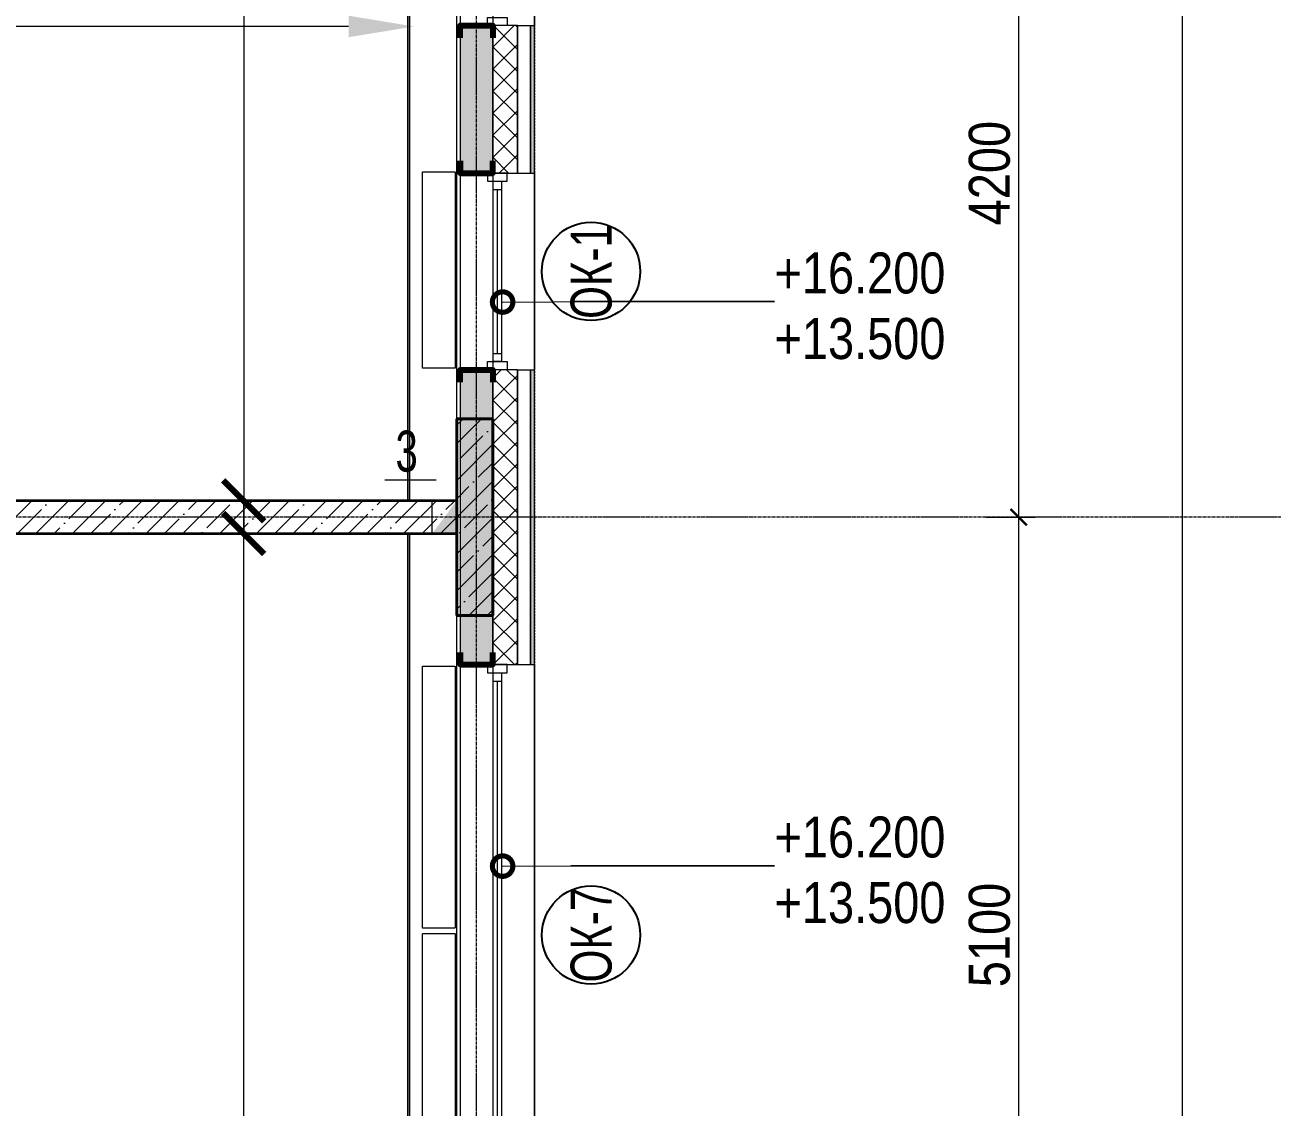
# Model space of a CAD drawing. Header units: millimetres. Extents: x -231292 to 573618, y -153144 to 564035.
# Drawn here: x 162273 to 169885, y 422302 to 428906 of the extents above; entities that cross this region are included whole.
import ezdxf
from ezdxf import colors
from ezdxf.entities.mleader import LeaderData, LeaderLine
from ezdxf.enums import TextEntityAlignment as Align
from ezdxf.math import Vec2, Vec3

# ---------------------------------------------------------------- set-up
doc = ezdxf.new("R2010")
doc.units = ezdxf.units.MM
for name, pattern in [('CENTER2', [28.575, 19.05, -3.175, 3.175, -3.175]), ('DASHED', [19.05, 12.7, -6.35]), ('HIDDEN2', [4.7625, 3.175, -1.5875])]:
    doc.linetypes.add(name, pattern=pattern)
doc.layers.get('0').update_dxf_attribs({"color": 250})
doc.layers.get('Defpoints').update_dxf_attribs({"color": 250})
for name, color, linetype, lineweight in [('A-Wall_Материал_Газоблок_Контур', 250, 'Continuous', 0), ('АР_Колонны', 250, 'Continuous', 35), ('АР_Окна', 250, 'Continuous', 5), ('АР_Окна марка', 250, 'Continuous', 9), ('АР_Отв. марка', 250, 'Continuous', 9), ('АР_Отопительные приборы', 250, 'HIDDEN2', 0), ('АР_Размеры обшивки', 250, 'Continuous', 5), ('АР_Стены ЖБ', 250, 'Continuous', 35), ('АР_Стены ПЕНОблок', 250, 'Continuous', 20), ('АР_Тонкая', 250, 'Continuous', 5), ('АР_Утеплитель', 250, 'Continuous', 0), ('АР_Штриховка', 250, 'Continuous', 0), ('Зашивка радиаторов тип 1 (фанера и МДФ)', 250, 'Continuous', 0), ('КМ_Фахверки', 250, 'Continuous', 80), ('Марка окна', 250, 'Continuous', 0), ('ОВ_Отопление', 250, 'Continuous', 0), ('Размеры зашивки ГКЛ', 250, 'Continuous', 0), ('РД_Оси_100', 250, 'Continuous', 0), ('РД_Оси_размер', 250, 'Continuous', 0)]:
    doc.layers.add(name, color=color, linetype=linetype, lineweight=lineweight)
doc.layers.add('АР_Делит', color=250, linetype='Continuous', lineweight=0, plot=False)
doc.styles.add('Arial0', font='arial.ttf')
doc.styles.add('Arial_09', font='ARIALN.TTF', dxfattribs={"width": 0.9})
doc.styles.add('Isocpeur3', font='isocpeur.ttf')
doc.styles.add('style1', font='ARIALN.TTF')
doc.dimstyles.new('Dim100_ареал', dxfattribs={"dimscale": 100, "dimtxt": 2.5, "dimasz": 1, "dimexe": 1, "dimexo": 1, "dimgap": 0.5, "dimtad": 1, "dimzin": 12, "dimdsep": 46, "dimtxsty": 'style1', "dimblk": 'ARCHTICK', "dimcen": 1, "dimdle": 1, "dimclrd": 256, "dimclre": 256, "dimaunit": 1, "dimadec": 0, "dimazin": 3, "dimtfac": 1, "dimtmove": 1, "dimatfit": 3, "dimldrblk": 'OPEN30', "dimfxl": 2, "dimfxlon": 1, "dimtolj": 1, "dimtzin": 0, "dimlwd": 9, "dimlwe": 9, "dimarcsym": 0})
doc.dimstyles.new('Dim200_ареал', dxfattribs={"dimscale": 100, "dimtxt": 5, "dimasz": 2.5, "dimexe": 2, "dimexo": 2, "dimgap": 1, "dimtad": 1, "dimzin": 12, "dimdsep": 46, "dimtxsty": 'style1', "dimblk": 'ARCHTICK', "dimcen": 3, "dimdle": 2, "dimclrd": 256, "dimclre": 256, "dimaunit": 1, "dimadec": 0, "dimazin": 3, "dimtfac": 1, "dimtmove": 1, "dimatfit": 3, "dimldrblk": 'OPEN30', "dimfxl": 5, "dimfxlon": 1, "dimtolj": 1, "dimtzin": 0, "dimlwd": 9, "dimlwe": 9, "dimarcsym": 0})

# ---------------------------------------------------------------- blocks, each defined once
blk = doc.blocks.new('_DotSmall')
at = {"color": 0, "linetype": 'ByBlock', "const_width": 0.5}
blk.add_lwpolyline([(-0.0625, 0, 1), (0.0625, 0, 1)], format="xyb", close=True, dxfattribs=at)
blk = doc.blocks.new('Ф_пеноблок 200')
at = {"layer": 'КМ_Фахверки'}
blk.add_lwpolyline([(0, -75), (0, 0), (200, 0), (200, -75)], dxfattribs=at)
blk = doc.blocks.new('_ArchTick')
at = {"color": 0, "linetype": 'ByBlock', "const_width": 0.15}
blk.add_lwpolyline([(-0.5, -0.5), (0.5, 0.5)], dxfattribs=at)
blk = doc.blocks.new('*D1614')
at = {"layer": 'Defpoints', "color": 0, "transparency": 16777216}
for p in [(116910, 69000), (118910, 69000), (116910, 0)]:
    blk.add_point(p, dxfattribs=at)
at = {"layer": 'РД_Оси_размер', "lineweight": 9, "transparency": 16777216}
for p, q in [((118910, -100), (118910, 69100)), ((118710, 69000), (119010, 69000)), ((118710, 0), (119010, 0))]:
    blk.add_line(p, q, dxfattribs=at)
at = {"layer": 'РД_Оси_размер', "lineweight": 9, "transparency": 16777216, "xscale": 100, "yscale": 100, "zscale": 100}
for p, rotation in [((118910, 69000), 90), ((118910, 0), 270)]:
    blk.add_blockref('_ArchTick', p, dxfattribs=dict(at, rotation=rotation))
at = {"layer": 'РД_Оси_размер', "color": 0, "transparency": 16777216, "insert": (118732.4, 34500), "char_height": 250, "attachment_point": 5, "rotation": 90, "style": 'style1'}
blk.add_mtext('\\A1;69000', dxfattribs=at)
blk = doc.blocks.new('_Open30')
at = {"color": 0, "linetype": 'ByBlock', "lineweight": -2}
for p, q in [((-1, 0.268), (0, 0)), ((0, 0), (-1, -0.268)), ((0, 0), (-1, 0))]:
    blk.add_line(p, q, dxfattribs=at)
blk = doc.blocks.new('*D1438')
at = {"layer": 'Defpoints', "color": 0, "transparency": 16777216}
for p in [(116910, 59700), (117910, 59700), (116910, 54600)]:
    blk.add_point(p, dxfattribs=at)
at = {"layer": 'РД_Оси_размер', "lineweight": 9, "transparency": 16777216}
for p, q in [((117910, 54500), (117910, 59800)), ((117710, 59700), (118010, 59700)), ((117710, 54600), (118010, 54600))]:
    blk.add_line(p, q, dxfattribs=at)
at = {"layer": 'РД_Оси_размер', "lineweight": 9, "transparency": 16777216, "xscale": 100, "yscale": 100, "zscale": 100}
for p, rotation in [((117910, 59700), 90), ((117910, 54600), 270)]:
    blk.add_blockref('_ArchTick', p, dxfattribs=dict(at, rotation=rotation))
at = {"layer": 'РД_Оси_размер', "color": 0, "transparency": 16777216, "insert": (117732.4, 57150), "char_height": 250, "attachment_point": 5, "rotation": 90, "style": 'style1'}
blk.add_mtext('\\A1;5100', dxfattribs=at)
blk = doc.blocks.new('*D1439')
at = {"layer": 'Defpoints', "color": 0, "transparency": 16777216}
for p in [(116910, 63900), (117910, 63900), (116910, 59700)]:
    blk.add_point(p, dxfattribs=at)
at = {"layer": 'РД_Оси_размер', "lineweight": 9, "transparency": 16777216}
for p, q in [((117910, 59600), (117910, 64000)), ((117710, 63900), (118010, 63900)), ((117710, 59700), (118010, 59700))]:
    blk.add_line(p, q, dxfattribs=at)
at = {"layer": 'РД_Оси_размер', "lineweight": 9, "transparency": 16777216, "xscale": 100, "yscale": 100, "zscale": 100}
for p, rotation in [((117910, 63900), 90), ((117910, 59700), 270)]:
    blk.add_blockref('_ArchTick', p, dxfattribs=dict(at, rotation=rotation))
at = {"layer": 'РД_Оси_размер', "color": 0, "transparency": 16777216, "insert": (117732.4, 61800), "char_height": 250, "attachment_point": 5, "rotation": 90, "style": 'style1'}
blk.add_mtext('\\A1;4200', dxfattribs=at)
blk = doc.blocks.new('Bottom_L_1200')
at = {"layer": 'АР_Отопительные приборы'}
blk.add_lwpolyline([(600, -100), (-600, -100), (-600, 100), (600, 100)], close=True, dxfattribs=at)
blk = doc.blocks.new('Bottom_L_1600')
at = {"layer": 'АР_Отопительные приборы'}
blk.add_lwpolyline([(800, -100), (-800, -100), (-800, 100), (800, 100)], close=True, dxfattribs=at)
blk = doc.blocks.new('*D845')
at = {"layer": 'Defpoints', "color": 0, "transparency": 16777216}
for p in [(163976.8, 435071.8), (163608.8, 426001.8), (163983, 426001.8)]:
    blk.add_point(p, dxfattribs=at)
at = {"layer": 'АР_Размеры обшивки', "lineweight": 9, "transparency": 16777216}
for p, q in [((163608.8, 435271.8), (163608.8, 425801.8)), ((163776.8, 435071.8), (163408.8, 435071.8)), ((163783, 426001.8), (163408.8, 426001.8))]:
    blk.add_line(p, q, dxfattribs=at)
at = {"layer": 'АР_Размеры обшивки', "lineweight": 9, "transparency": 16777216, "xscale": 250, "yscale": 250, "zscale": 250}
for p, rotation in [((163608.8, 435071.8), 90), ((163608.8, 426001.8), 270)]:
    blk.add_blockref('_ArchTick', p, dxfattribs=dict(at, rotation=rotation))
at = {"layer": 'АР_Размеры обшивки', "color": 0, "transparency": 16777216, "insert": (163253.5, 430536.8), "char_height": 500, "attachment_point": 5, "rotation": 90, "style": 'style1'}
blk.add_mtext('\\A1;9070', dxfattribs=at)
blk = doc.blocks.new('*D846')
at = {"layer": 'Defpoints', "color": 0, "transparency": 16777216}
for p in [(163976.8, 425801.8), (163607.8, 416701.8), (163989.3, 416701.8)]:
    blk.add_point(p, dxfattribs=at)
at = {"layer": 'АР_Размеры обшивки', "lineweight": 9, "transparency": 16777216}
for p, q in [((163607.8, 426001.8), (163607.8, 416501.8)), ((163776.8, 425801.8), (163407.8, 425801.8)), ((163789.3, 416701.8), (163407.8, 416701.8))]:
    blk.add_line(p, q, dxfattribs=at)
at = {"layer": 'АР_Размеры обшивки', "lineweight": 9, "transparency": 16777216, "xscale": 250, "yscale": 250, "zscale": 250}
for p, rotation in [((163607.8, 425801.8), 90), ((163607.8, 416701.8), 270)]:
    blk.add_blockref('_ArchTick', p, dxfattribs=dict(at, rotation=rotation))
at = {"layer": 'АР_Размеры обшивки', "color": 0, "transparency": 16777216, "insert": (163252.5, 421251.8), "char_height": 500, "attachment_point": 5, "rotation": 90, "style": 'style1'}
blk.add_mtext('\\A1;9100', dxfattribs=at)
blk = doc.blocks.new('MOK-МаркаПроема инж.')
blk.add_line((-1.328, -1.754), (1.802, -1.754))
at = {"color": 0, "style": 'Arial0', "width": 0.7}
blk.add_attdef('АР-ПРОЕМ:Коробка', text='', height=2.5, dxfattribs=at).set_placement((0, 0), align=Align.MIDDLE)
blk = doc.blocks.new('МОК-Наименование')
at = {"layer": 'Defpoints'}
blk.add_circle((0, 0), 3, dxfattribs=at)
at = {"color": 0, "linetype": 'ByBlock', "lineweight": -2, "style": 'Isocpeur3', "width": 0.8, "flags": 4}
blk.add_attdef('АР-ОКНО:НАИМЕНОВАНИЕ', text='', height=2.5, dxfattribs=at).set_placement((0, 0), align=Align.MIDDLE)
blk = doc.blocks.new('СОШ_2200_АР_ОСИ_М100_28.05.24')
at = {"layer": 'АР_Делит', "color": 5, "linetype": 'DASHED'}
blk.add_lwpolyline([(114955, 135155), (114955, -355), (93595.036, -355), (93595.036, 13855), (94145, 13855), (94145, 68320), (66055, 68320), (66055, 13857.73), (83455, 13857.73), (83455, -355), (45245, -355), (45245, 13145), (44695, 13145), (44695, 26755), (45245, 26755), (45245, 68320), (20455, 68320), (20455, 26755), (27955, 26755), (27955, 13145), (-355, 13145), (-355, 100855), (37145, 100855), (37145, 129155)], dxfattribs=at)
at = {"layer": 'РД_Оси_100', "linetype": 'CENTER2'}
for p, q in [((114600, -6155), (114600, 139938.679)), ((119910, 59700), (94200, 59700))]:
    blk.add_line(p, q, dxfattribs=at)
at = {"layer": 'РД_Оси_размер'}
for base, p1, p2, picture, middle in [((118910, 69000), (116910, 0), (116910, 69000), '*D1614', (118732.357, 34500)), ((117910, 63900), (116910, 59700), (116910, 63900), '*D1439', (117732.357, 61800)), ((117910, 59700), (116910, 54600), (116910, 59700), '*D1438', (117732.357, 57150))]:
    dim = blk.add_linear_dim(base=base, p1=p1, p2=p2, angle=90, dimstyle='Dim100_ареал', dxfattribs=at)
    dim.commit()
    dim.dimension.update_dxf_attribs({"geometry": picture, "text_midpoint": middle})

msp = doc.modelspace()

# ---------------------------------------------------------------- hatches: boundary and pattern name
at = {"layer": 'АР_Штриховка', "linetype": 'Continuous', "lineweight": 5}
h = msp.add_hatch(dxfattribs=at)
h.set_pattern_fill('ANSI35', color=256, scale=25, style=0)
h.set_pattern_definition([(45, (50428.77, 366201.75), (-112.2532, 112.2532), []), (45, (50541.02, 366201.75), (-112.2532, 112.2532), [198.4375, -39.6875, 0, -39.6875])])
h.paths.add_polyline_path([(165128.768, 426501.753), (164908.768, 426501.753), (164908.768, 425301.753), (165128.768, 425301.753)], flags=0)
h = msp.add_hatch(dxfattribs=at)
h.set_pattern_fill('ANSI35', color=256, scale=25, style=0)
h.set_pattern_definition([(45, (50428.77, 366201.75), (-112.2532, 112.2532), []), (45, (50541.02, 366201.75), (-112.2532, 112.2532), [198.4375, -39.6875, 0, -39.6875])])
h.paths.add_polyline_path([(157338.768, 426002.338), (157338.768, 425802.338), (164908.768, 425802.338), (164908.768, 426002.338)], flags=0)
at = {"layer": 'ОВ_Отопление', "linetype": 'Continuous', "lineweight": 5}
for points in [[(164908.768, 425802.338), (164908.768, 426002.338), (164833.768, 425902.338)], [(164908.768, 425802.338), (164908.768, 426002.338), (164833.768, 425902.338)], [(164758.768, 425802.338), (164908.768, 425802.338), (164833.768, 425902.338)], [(164758.768, 425802.338), (164908.768, 425802.338), (164833.768, 425902.338)]]:
    msp.add_hatch(color=256, dxfattribs=at).paths.add_polyline_path(points, flags=0)

# ---------------------------------------------------------------- linework, layer by layer
at = {"layer": 'A-Wall_Материал_Газоблок_Контур', "linetype": 'Continuous', "lineweight": 0}
for p, q in [((164928.768, 430101.753), (164928.768, 428901.753)), ((165383.768, 428901.753), (165383.768, 430101.753)), ((164928.768, 428001.753), (164928.768, 426801.753)), ((164928.768, 425001.753), (164928.768, 421701.753))]:
    msp.add_line(p, q, dxfattribs=at)
at = {"layer": 'АР_Колонны', "linetype": 'HIDDEN2', "lineweight": 25}
for p, q in [((164908.768, 426501.753), (165128.768, 426501.753)), ((164908.768, 425301.753), (164908.768, 426501.753)), ((165128.768, 426501.753), (165128.768, 425301.753)), ((165128.768, 425301.753), (164908.768, 425301.753))]:
    msp.add_line(p, q, dxfattribs=at)
at = {"layer": 'АР_Колонны', "linetype": 'Continuous', "lineweight": 35}
for p, q in [((164908.768, 426501.753), (164908.768, 425301.753)), ((165128.768, 426501.753), (164908.768, 426501.753)), ((165128.768, 425301.753), (165128.768, 426501.753)), ((164908.768, 425301.753), (165128.768, 425301.753))]:
    msp.add_line(p, q, dxfattribs=at)
at = {"layer": 'АР_Окна', "linetype": 'Continuous', "lineweight": 5}
for p, q in [((164928.768, 430101.753), (164928.768, 428901.753)), ((165383.768, 430101.753), (165383.768, 428901.753)), ((164928.768, 428001.753), (164928.768, 426801.753)), ((165131.268, 427901.753), (165181.268, 427901.753)), ((164928.768, 425001.753), (164928.768, 421701.753)), ((165131.268, 424901.753), (165181.268, 424901.753))]:
    msp.add_line(p, q, dxfattribs=at)
for points in [[(165216.268, 428951.753), (165216.268, 428901.753), (165096.268, 428901.753), (165096.268, 428951.753)], [(165216.268, 427951.753), (165216.268, 428001.753), (165096.268, 428001.753), (165096.268, 427951.753)], [(165216.268, 424951.753), (165216.268, 425001.753), (165096.268, 425001.753), (165096.268, 424951.753)]]:
    msp.add_lwpolyline(points, close=True, dxfattribs=at)
at = {"layer": 'АР_Стены ЖБ', "linetype": 'Continuous', "lineweight": 40}
for p, q in [((165128.768, 426501.753), (164908.768, 426501.753)), ((164908.768, 426501.753), (164908.768, 425301.753)), ((165128.768, 425301.753), (165128.768, 426501.753)), ((164908.768, 425301.753), (165128.768, 425301.753))]:
    msp.add_line(p, q, dxfattribs=at)
at = {"layer": 'АР_Стены ЖБ', "linetype": 'Continuous', "lineweight": 35}
for p, q in [((164908.768, 426002.338), (157338.768, 426002.338)), ((164908.768, 425802.338), (164908.768, 426002.338)), ((157338.768, 425802.338), (164908.768, 425802.338))]:
    msp.add_line(p, q, dxfattribs=at)
at = {"layer": 'АР_Стены ЖБ', "linetype": 'Continuous', "lineweight": 15}
msp.add_line((164758.768, 425802.338), (164758.768, 426002.338), dxfattribs=at)
at = {"layer": 'АР_Стены ПЕНОблок', "linetype": 'Continuous', "lineweight": 20}
for p, q in [((165128.768, 428901.753), (164928.768, 428901.753)), ((164928.768, 428901.753), (164928.768, 428001.753)), ((165128.768, 428001.753), (165128.768, 428901.753)), ((164928.768, 428001.753), (165128.768, 428001.753)), ((164928.768, 426801.753), (164928.768, 425001.753)), ((164928.768, 425001.753), (165128.768, 425001.753))]:
    msp.add_line(p, q, dxfattribs=at)
at = {"layer": 'АР_Тонкая', "linetype": 'Continuous', "lineweight": 5}
for p, q in [((165278.768, 428901.753), (165383.768, 428901.753)), ((165278.768, 428901.753), (165278.768, 428001.753)), ((165358.768, 428001.753), (165358.768, 428901.753)), ((165358.768, 428901.753), (165358.768, 428001.753)), ((165383.768, 428001.753), (165383.768, 428901.753)), ((165278.768, 428001.753), (165383.768, 428001.753)), ((165278.768, 425001.753), (165383.768, 425001.753))]:
    msp.add_line(p, q, dxfattribs=at)
at = {"layer": 'АР_Утеплитель', "linetype": 'Continuous', "lineweight": 0}
for p, q in [((165278.768, 428901.753), (165128.768, 428901.753)), ((165128.768, 428901.753), (165128.768, 428001.753)), ((165278.768, 428001.753), (165278.768, 428901.753)), ((165128.768, 428001.753), (165278.768, 428001.753)), ((165128.768, 425001.753), (165278.768, 425001.753))]:
    msp.add_line(p, q, dxfattribs=at)
at = {"layer": 'Зашивка радиаторов тип 1 (фанера и МДФ)', "linetype": 'Continuous', "lineweight": 0}
for p, q in [((164608.769, 435101.753), (164608.768, 426001.753)), ((164621.269, 435101.753), (164621.268, 426001.753)), ((164621.268, 426001.753), (164621.269, 435101.753)), ((164908.768, 426001.753), (164908.769, 435101.753)), ((164608.768, 426001.753), (164621.268, 426001.753)), ((164621.268, 426001.753), (164908.768, 426001.753)), ((164608.769, 425801.753), (164608.768, 416701.753)), ((164621.269, 425801.753), (164608.769, 425801.753)), ((164621.269, 425801.753), (164621.268, 416701.753)), ((164621.268, 416701.753), (164621.269, 425801.753)), ((164908.769, 425801.753), (164621.269, 425801.753)), ((164908.768, 416701.753), (164908.769, 425801.753))]:
    msp.add_line(p, q, dxfattribs=at)
at = {"layer": 'ОВ_Отопление', "linetype": 'Continuous', "lineweight": 9}
for p, q in [((164908.768, 426002.338), (164758.768, 426002.338)), ((164758.768, 425802.338), (164758.768, 426002.338)), ((164908.768, 426002.338), (164758.768, 426002.338)), ((164758.768, 425802.338), (164758.768, 426002.338)), ((164908.768, 425802.338), (164908.768, 426002.338)), ((164908.768, 425802.338), (164908.768, 426002.338)), ((164908.768, 425802.338), (164758.768, 425802.338)), ((164908.768, 425802.338), (164758.768, 425802.338))]:
    msp.add_line(p, q, dxfattribs=at)

# ---------------------------------------------------------------- block references
at = {"layer": 'АР_Отв. марка', "linetype": 'Continuous', "lineweight": 9, "xscale": 100, "yscale": 100, "zscale": 100}
msp.add_blockref('MOK-МаркаПроема инж.', (164602.885, 426305.079), dxfattribs=at).add_auto_attribs({'АР-ПРОЕМ:Коробка': '3'})
at = {"layer": 'АР_Отопительные приборы', "rotation": 89.99999999999999}
for name, p in [('Bottom_L_1200', (164798.768, 427410.373)), ('Bottom_L_1600', (164798.768, 424193.527)), ('Bottom_L_1600', (164798.768, 422560.373))]:
    msp.add_blockref(name, p, dxfattribs=at)
at = {"layer": 'КМ_Фахверки'}
msp.add_blockref('Ф_пеноблок 200', (164928.768, 428901.753), dxfattribs=at)
at = {"layer": 'КМ_Фахверки', "xscale": -1, "rotation": 180}
for p in [(164928.768, 428001.753), (164928.768, 425001.753)]:
    msp.add_blockref('Ф_пеноблок 200', p, dxfattribs=at)

# ---------------------------------------------------------------- dimensions: what is measured, and where the dimension line sits
at = {"layer": 'АР_Размеры обшивки'}
for base, p1, p2, picture, middle in [((163608.768, 426001.752), (163976.769, 435071.752), (163983.018, 426001.752), '*D845', (163253.481, 430536.752)), ((163607.769, 416701.752), (163976.769, 425801.752), (163989.27, 416701.752), '*D846', (163252.482, 421251.752))]:
    dim = msp.add_linear_dim(base=base, p1=p1, p2=p2, angle=90, dimstyle='Dim200_ареал', override={"dimdec": 0}, dxfattribs=at)
    dim.commit()
    dim.dimension.update_dxf_attribs({"geometry": picture, "text_midpoint": middle})

# ---------------------------------------------------------------- leaders
at = {"layer": 'Марка окна', "lineweight": 0, "ltscale": 20}
ml = msp.add_multileader_mtext('Standard', dxfattribs=at)
ml.set_content('+16.200\\P+13.500', color=256, style='style1')
ml.set_leader_properties(color=256, linetype='ByLayer', lineweight=-1)
ml.set_arrow_properties(name='DOTSMALL')
ml.build(insert=Vec2(0, 0))
ml.multileader.update_dxf_attribs({"text_left_attachment_type": 6, "text_right_attachment_type": 6, "dogleg_length": 200, "arrow_head_size": 250})
ctx = ml.context
ctx.base_point, ctx.char_height, ctx.arrow_head_size, ctx.landing_gap_size, ctx.plane_origin = Vec3(166848.359, 427217.377), 250, 250, 0, Vec3(167243.336, 426532.85)
ctx.left_attachment, ctx.right_attachment = 6, 6
notes = []
notes.append((ctx, [(1, (1, 1, 0), (165786.755, 427217.377), (1, 0), 1061.605, [(0, [(165188.64, 427214.707)], 0, [])])]))
ctx.mtext.insert, ctx.mtext.line_spacing_factor, ctx.mtext.flow_direction = Vec3(166848.359, 427517.377), 0.96, 5
ctx.mtext.has_bg_fill, ctx.mtext.bg_color, ctx.mtext.bg_scale_factor, ctx.mtext.bg_transparency, ctx.mtext.use_window_bg_color = 1, -1027028792, 1.5, 0, 1
ml = msp.add_multileader_mtext('Standard', dxfattribs=at)
ml.set_content('+16.200\\P+13.500', color=256, style='style1')
ml.set_leader_properties(color=256, linetype='ByLayer', lineweight=-1)
ml.set_arrow_properties(name='DOTSMALL')
ml.build(insert=Vec2(0, 0))
ml.multileader.update_dxf_attribs({"text_left_attachment_type": 6, "text_right_attachment_type": 6, "dogleg_length": 200, "arrow_head_size": 250})
ctx = ml.context
ctx.base_point, ctx.char_height, ctx.arrow_head_size, ctx.landing_gap_size, ctx.plane_origin = Vec3(166848.359, 423774.871), 250, 250, 0, Vec3(167243.336, 423090.344)
ctx.left_attachment, ctx.right_attachment = 6, 6
notes.append((ctx, [(1, (1, 1, 0), (165786.755, 423774.871), (1, 0), 1061.605, [(0, [(165188.64, 423772.2)], 0, [])])]))
ctx.mtext.insert, ctx.mtext.line_spacing_factor, ctx.mtext.flow_direction = Vec3(166848.359, 424074.871), 0.96, 5
ctx.mtext.has_bg_fill, ctx.mtext.bg_color, ctx.mtext.bg_scale_factor, ctx.mtext.bg_transparency, ctx.mtext.use_window_bg_color = 1, -1027028792, 1.5, 0, 1
at = {"layer": 'Размеры зашивки ГКЛ'}
ml = msp.add_multileader_mtext('Standard', dxfattribs=at)
ml.set_content('\\pxsm1;Тип 1 ', color=(0, 0, 138), style='style1')
ml.set_leader_properties(color=256, linetype='ByLayer', lineweight=9)
ml.build(insert=Vec2(0, 0))
ml.multileader.update_dxf_attribs({"has_dogleg": 0, "text_left_attachment_type": 6, "text_right_attachment_type": 6, "text_bottom_attachment_type": 10, "dogleg_length": 25, "arrow_head_size": 400})
ctx = ml.context
ctx.base_point, ctx.char_height, ctx.arrow_head_size, ctx.landing_gap_size, ctx.plane_origin = Vec3(160805.252, 428896.711), 400, 400, 50, Vec3(155219.184, 435867.276)
ctx.left_attachment, ctx.right_attachment, ctx.top_attachment = 6, 6, 10
notes.append((ctx, [(1, (1, 1, 0), (162000.647, 428896.711), (-1, 0), 25, [(1, [(164648.059, 428896.711)], 0, [])])]))
ctx.mtext.insert, ctx.mtext.width, ctx.mtext.defined_height, ctx.mtext.line_spacing_factor, ctx.mtext.flow_direction = Vec3(160855.252, 429376.711), 1668.44707, 600, 0.3, 5
for ctx, leaders in notes:
    for number, flags, end, landing, length, lines in leaders:
        leader = LeaderData()
        leader.index, (leader.has_last_leader_line, leader.has_dogleg_vector, leader.attachment_direction) = number, flags
        leader.last_leader_point, leader.dogleg_vector, leader.dogleg_length = Vec3(end), Vec3(landing), length
        for number, points, colour, breaks in lines:
            line = LeaderLine()
            line.index, line.vertices, line.color, line.breaks = number, Vec3.list(points), colors.encode_raw_color(colour), breaks
            leader.lines.append(line)
        ctx.leaders.append(leader)

# ---------------------------------------------------------------- next in the draw order: hatches: boundary and pattern name
at = {"layer": 'АР_Штриховка', "linetype": 'Continuous', "lineweight": 0}
h = msp.add_hatch(dxfattribs=at)
h.set_pattern_fill('_U', color=256, angle=-360, style=0, pattern_type=0)
h.set_pattern_definition([(360, (50428.7677, 366201.7525), (-5e-16, 1), [])])
h.paths.add_polyline_path([(165383.768, 457506.753), (165358.768, 457481.753), (165358.768, 456301.753), (165383.768, 456301.753)], flags=0)
h.paths.add_polyline_path([(165383.768, 453001.753), (165358.768, 453001.753), (165358.768, 451501.752), (165383.768, 451501.752)], flags=0)
h.paths.add_polyline_path([(165383.768, 449101.752), (165358.768, 449101.752), (165358.768, 447851.753), (165383.768, 447851.753)], flags=0)
h.paths.add_polyline_path([(165383.768, 445751.753), (165358.768, 445751.753), (165358.768, 444851.752), (165383.768, 444851.752)], flags=0)
h.paths.add_polyline_path([(165383.768, 442751.752), (165358.768, 442751.752), (165358.768, 441851.752), (165383.768, 441851.752)], flags=0)
h.paths.add_polyline_path([(165383.768, 439751.752), (165358.768, 439751.752), (165358.768, 438851.752), (165383.768, 438851.752)], flags=0)
h.paths.add_polyline_path([(165383.768, 436751.752), (165358.768, 436751.752), (165358.768, 434301.753), (165383.768, 434301.753)], flags=0)
h.paths.add_polyline_path([(165383.768, 431001.753), (165358.768, 431001.753), (165358.768, 430101.753), (165383.768, 430101.753)], flags=0)
h.paths.add_polyline_path([(165383.768, 428901.753), (165358.768, 428901.753), (165358.768, 428001.753), (165383.768, 428001.753)], flags=0)
h.paths.add_polyline_path([(165383.768, 426801.753), (165358.768, 426801.753), (165358.768, 425001.753), (165383.768, 425001.753)], flags=0)
h.paths.add_polyline_path([(165383.768, 421701.753), (165358.768, 421701.753), (165358.768, 420801.753), (165383.768, 420801.753)], flags=0)
h.paths.add_polyline_path([(165383.768, 419601.753), (165358.768, 419601.753), (165358.768, 418701.753), (165383.768, 418701.753)], flags=0)
h.paths.add_polyline_path([(165383.768, 417501.753), (165358.768, 417501.753), (165358.768, 407701.753), (165383.768, 407701.753)], flags=0)
h = msp.add_hatch(dxfattribs=at)
h.set_pattern_fill('ANSI37', color=256, scale=30, angle=-360, style=0)
h.set_pattern_definition([(45, (50428.77, 366201.75), (-67.35192, 67.35192), []), (135, (50428.77, 366201.75), (-67.35192, -67.35192), [])])
h.paths.add_polyline_path([(165278.768, 457401.753), (165128.768, 457251.753), (165128.768, 456301.753), (165278.768, 456301.753)], flags=0)
h.paths.add_polyline_path([(165278.768, 453001.753), (165128.768, 453001.753), (165128.768, 451501.752), (165278.768, 451501.752)], flags=0)
h.paths.add_polyline_path([(165278.768, 449101.752), (165128.768, 449101.752), (165128.768, 447851.753), (165278.768, 447851.753)], flags=0)
h.paths.add_polyline_path([(165278.768, 445751.753), (165128.768, 445751.753), (165128.768, 444851.752), (165278.768, 444851.752)], flags=0)
h.paths.add_polyline_path([(165278.768, 442751.752), (165128.768, 442751.752), (165128.768, 441851.752), (165278.768, 441851.752)], flags=0)
h.paths.add_polyline_path([(165278.768, 439751.752), (165128.768, 439751.752), (165128.768, 438851.752), (165278.768, 438851.752)], flags=0)
h.paths.add_polyline_path([(165278.768, 436751.752), (165128.768, 436751.752), (165128.768, 434301.753), (165278.768, 434301.753)], flags=0)
h.paths.add_polyline_path([(165278.768, 431001.753), (165128.768, 431001.753), (165128.768, 430101.753), (165278.768, 430101.753)], flags=0)
h.paths.add_polyline_path([(165278.768, 428901.753), (165128.768, 428901.753), (165128.768, 428001.753), (165278.768, 428001.753)], flags=0)
h.paths.add_polyline_path([(165278.768, 426801.753), (165128.768, 426801.753), (165128.768, 425001.753), (165278.768, 425001.753)], flags=0)
h.paths.add_polyline_path([(165278.768, 421701.753), (165128.768, 421701.753), (165128.768, 420801.753), (165278.768, 420801.753)], flags=0)
h.paths.add_polyline_path([(165278.768, 419601.753), (165128.768, 419601.753), (165128.768, 418701.753), (165278.768, 418701.753)], flags=0)
h.paths.add_polyline_path([(165278.768, 417501.753), (165128.768, 417501.753), (165128.768, 407701.753), (165278.768, 407701.753)], flags=0)
h = msp.add_hatch(dxfattribs=at)
h.set_pattern_fill('AR-CONC', color=256, angle=-360, style=0)
h.set_pattern_definition([(50, (50428.77, 366201.75), (182.18467, -15.93909), [19.05, -209.55]), (355, (50428.77, 366201.75), (-35.24342, 191.05685), [15.24, -167.64058]), (100.45144, (50443.95, 366200.42), (146.94125, 175.11775), [16.19, -178.09024]), (46.1842, (50428.77, 366252.55), (271.07904, -42.04233), [28.575, -314.325]), (96.63556, (50451.36, 366249.05), (237.40413, 247.42612), [24.285, -267.1356]), (351.18415, (50428.77, 366252.55), (237.40413, 247.4261), [22.85997, -251.45973]), (21, (50454.17, 366239.85), (151.61439, -102.2652), [19.05, -209.55]), (326, (50454.17, 366239.85), (61.80203, 184.18797), [15.24, -167.64]), (71.45145, (50466.8, 366231.33), (213.41642, 81.92277), [16.19, -178.08994]), (37.5, (50428.77, 366201.75), (3.088603, 84.55504), [0, -165.608, 0, -170.18, 0, -168.275]), (7.5, (50428.77, 366201.75), (66.81966, 100.180575), [0, -97.028, 0, -161.798, 0, -64.135]), (327.5, (50372.126, 366201.75), (135.590595, -5.728744), [0, -63.5, 0, -198.12, 0, -262.89]), (317.5, (50346.73, 366201.75), (148.12918, 25.42649), [0, -82.55, 0, -131.572, 0, -186.69])])
h.paths.add_polyline_path([(165128.768, 457251.753), (164928.768, 457051.753), (164928.768, 456301.753), (165128.768, 456301.753)], flags=0)
h.paths.add_polyline_path([(165128.768, 453001.753), (164928.768, 453001.753), (164928.768, 451501.752), (165128.768, 451501.752)], flags=0)
h.paths.add_polyline_path([(165128.768, 449101.752), (164928.768, 449101.752), (164928.768, 447851.753), (165128.768, 447851.753)], flags=0)
h.paths.add_polyline_path([(165128.768, 445751.753), (164928.768, 445751.753), (164928.768, 444851.752), (165128.768, 444851.752)], flags=0)
h.paths.add_polyline_path([(165128.768, 442751.752), (164928.768, 442751.752), (164928.768, 441851.752), (165128.768, 441851.752)], flags=0)
h.paths.add_polyline_path([(165128.768, 439751.752), (164928.768, 439751.752), (164928.768, 438851.752), (165128.768, 438851.752)], flags=0)
h.paths.add_polyline_path([(165128.768, 436751.752), (164928.768, 436751.752), (164928.768, 434301.753), (165128.768, 434301.753)], flags=0)
h.paths.add_polyline_path([(165128.768, 431001.753), (164928.768, 431001.753), (164928.768, 430101.753), (165128.768, 430101.753)], flags=0)
h.paths.add_polyline_path([(165128.768, 428901.753), (164928.768, 428901.753), (164928.768, 428001.753), (165128.768, 428001.753)], flags=0)
h.paths.add_polyline_path([(165128.768, 426801.753), (164928.768, 426801.753), (164928.768, 425001.753), (165128.768, 425001.753)], flags=0)
h.paths.add_polyline_path([(165128.768, 421701.753), (164928.768, 421701.753), (164928.768, 420801.753), (165128.768, 420801.753)], flags=0)
h.paths.add_polyline_path([(165128.768, 419601.753), (164928.768, 419601.753), (164928.768, 418701.753), (165128.768, 418701.753)], flags=0)
h.paths.add_polyline_path([(165128.768, 417501.753), (164928.768, 417501.753), (164928.768, 407701.753), (165128.768, 407701.753)], flags=0)

# ---------------------------------------------------------------- next in the draw order: linework, layer by layer
at = {"layer": 'A-Wall_Материал_Газоблок_Контур', "linetype": 'Continuous', "lineweight": 0}
for p, q in [((165383.768, 426801.753), (165383.768, 428001.753)), ((165383.768, 421701.753), (165383.768, 425001.753))]:
    msp.add_line(p, q, dxfattribs=at)
at = {"layer": 'АР_Окна', "linetype": 'Continuous', "lineweight": 5}
for p, q in [((165383.768, 428001.753), (165383.768, 426801.753)), ((165156.268, 427901.753), (165156.268, 426901.753)), ((165131.268, 426901.753), (165181.268, 426901.753)), ((165383.768, 425001.753), (165383.768, 421701.753)), ((165156.268, 424901.753), (165156.268, 421801.753))]:
    msp.add_line(p, q, dxfattribs=at)
for points in [[(165131.268, 427951.753), (165181.268, 427951.753), (165181.268, 426851.753), (165131.268, 426851.753)], [(165216.268, 426851.753), (165216.268, 426801.753), (165096.268, 426801.753), (165096.268, 426851.753)], [(165131.268, 424951.753), (165181.268, 424951.753), (165181.268, 421751.753), (165131.268, 421751.753)]]:
    msp.add_lwpolyline(points, close=True, dxfattribs=at)
at = {"layer": 'АР_Стены ПЕНОблок', "linetype": 'Continuous', "lineweight": 20}
for p, q in [((165128.768, 426801.753), (164928.768, 426801.753)), ((165128.768, 425001.753), (165128.768, 426801.753))]:
    msp.add_line(p, q, dxfattribs=at)
at = {"layer": 'АР_Тонкая', "linetype": 'Continuous', "lineweight": 5}
for p, q in [((165278.768, 426801.753), (165383.768, 426801.753)), ((165278.768, 426801.753), (165278.768, 425001.753)), ((165358.768, 425001.753), (165358.768, 426801.753)), ((165358.768, 426801.753), (165358.768, 425001.753)), ((165383.768, 425001.753), (165383.768, 426801.753))]:
    msp.add_line(p, q, dxfattribs=at)
at = {"layer": 'АР_Утеплитель', "linetype": 'Continuous', "lineweight": 0}
for p, q in [((165278.768, 426801.753), (165128.768, 426801.753)), ((165128.768, 426801.753), (165128.768, 425001.753)), ((165278.768, 425001.753), (165278.768, 426801.753))]:
    msp.add_line(p, q, dxfattribs=at)
at = {"layer": 'КМ_Фахверки', "lineweight": 5}
msp.add_lwpolyline([(96278.918, 457251.752), (165128.768, 457251.753), (165128.768, 366101.753), (95928.768, 366101.753), (95928.768, 434726.753), (96278.918, 434726.753), (96278.918, 457251.752)], dxfattribs=at)

# ---------------------------------------------------------------- next in the draw order: block references
at = {"layer": 'АР_Окна марка', "linetype": 'Continuous', "lineweight": 9}
ref = msp.add_blockref('МОК-Наименование', (165728.768, 427401.753), dxfattribs=dict(at, xscale=100, yscale=100, zscale=100, rotation=90))
ref.add_attrib('АР-ОКНО:НАИМЕНОВАНИЕ', 'ОК-1', dxfattribs={"layer": '0', "color": 0, "linetype": 'ByBlock', "lineweight": -2, "height": 250, "rotation": 90, "style": 'Arial_09', "width": 0.9}).set_placement((165728.768, 427401.753), align=Align.MIDDLE)
ref = msp.add_blockref('МОК-Наименование', (165728.768, 423351.753), dxfattribs=dict(at, xscale=100, yscale=100, zscale=100, rotation=90))
ref.add_attrib('АР-ОКНО:НАИМЕНОВАНИЕ', 'ОК-7', dxfattribs={"layer": '0', "color": 0, "linetype": 'ByBlock', "lineweight": -2, "height": 250, "rotation": 90, "style": 'Arial_09', "width": 0.9}).set_placement((165728.768, 423351.753), align=Align.MIDDLE)
at = {"layer": 'КМ_Фахверки'}
msp.add_blockref('Ф_пеноблок 200', (164928.768, 426801.753), dxfattribs=at)
at = {"layer": 'РД_Оси_100'}
msp.add_blockref('СОШ_2200_АР_ОСИ_М100_28.05.24', (50428.768, 366201.753), dxfattribs=at)

doc.saveas('drawing.dxf')
